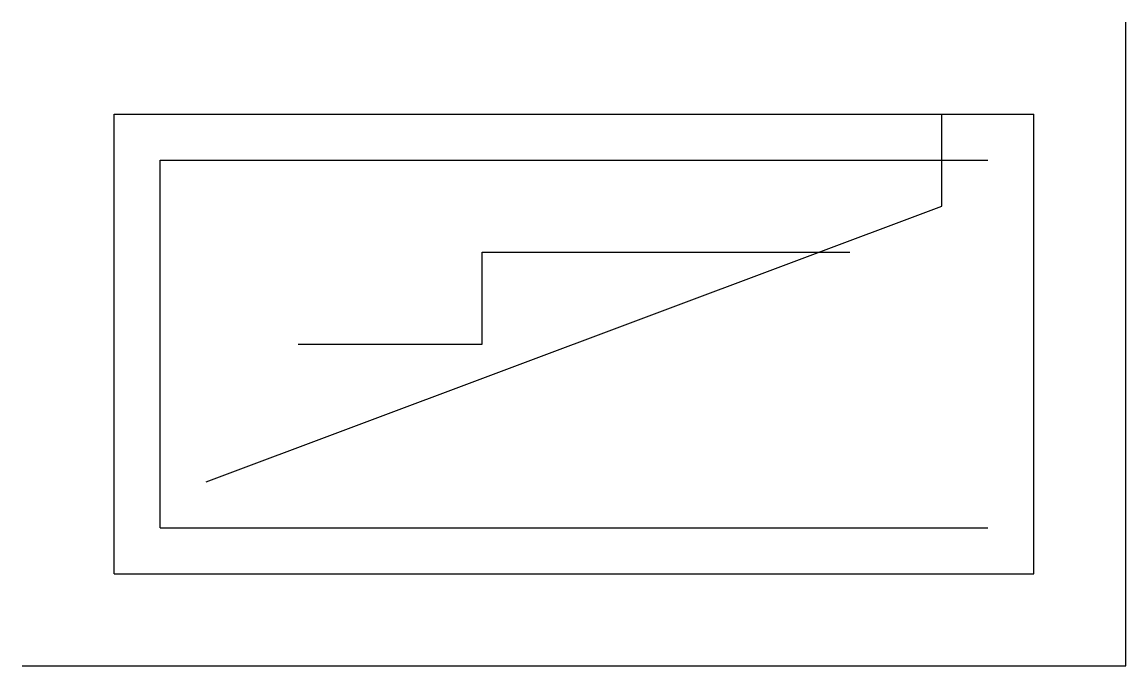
# Model space of a CAD drawing. Header units: metres. Extents: x -10 to 110, y -10 to 60.
import ezdxf

# ---------------------------------------------------------------- set-up
doc = ezdxf.new("R2010")
doc.units = ezdxf.units.M
for name, color, linetype in [('ELECTRIC', 3, 'Continuous'), ('GAS_PIPE', 2, 'Continuous'), ('SEWER_MAIN', 1, 'Continuous'), ('STORM_DRAIN', 4, 'Continuous'), ('WATER_LINE', 5, 'Continuous')]:
    doc.layers.add(name, color=color, linetype=linetype)

msp = doc.modelspace()

# ---------------------------------------------------------------- linework, layer by layer
at = {"layer": 'ELECTRIC'}
msp.add_lwpolyline([(20, 25), (40, 25), (40, 35), (80, 35)], dxfattribs=at)
at = {"layer": 'GAS_PIPE'}
for p, q in [((90, 40), (90, 50)), ((10, 10), (90, 40))]:
    msp.add_line(p, q, dxfattribs=at)
at = {"layer": 'SEWER_MAIN'}
for p, q in [((0, 50), (100, 50)), ((0, 0), (0, 50)), ((100, 0), (100, 50)), ((0, 0), (100, 0))]:
    msp.add_line(p, q, dxfattribs=at)
at = {"layer": 'STORM_DRAIN'}
for p, q in [((110, -10), (110, 60)), ((-10, -10), (110, -10))]:
    msp.add_line(p, q, dxfattribs=at)
at = {"layer": 'WATER_LINE'}
for p, q in [((5, 45), (95, 45)), ((5, 5), (5, 45)), ((5, 5), (95, 5))]:
    msp.add_line(p, q, dxfattribs=at)

doc.saveas('drawing.dxf')
